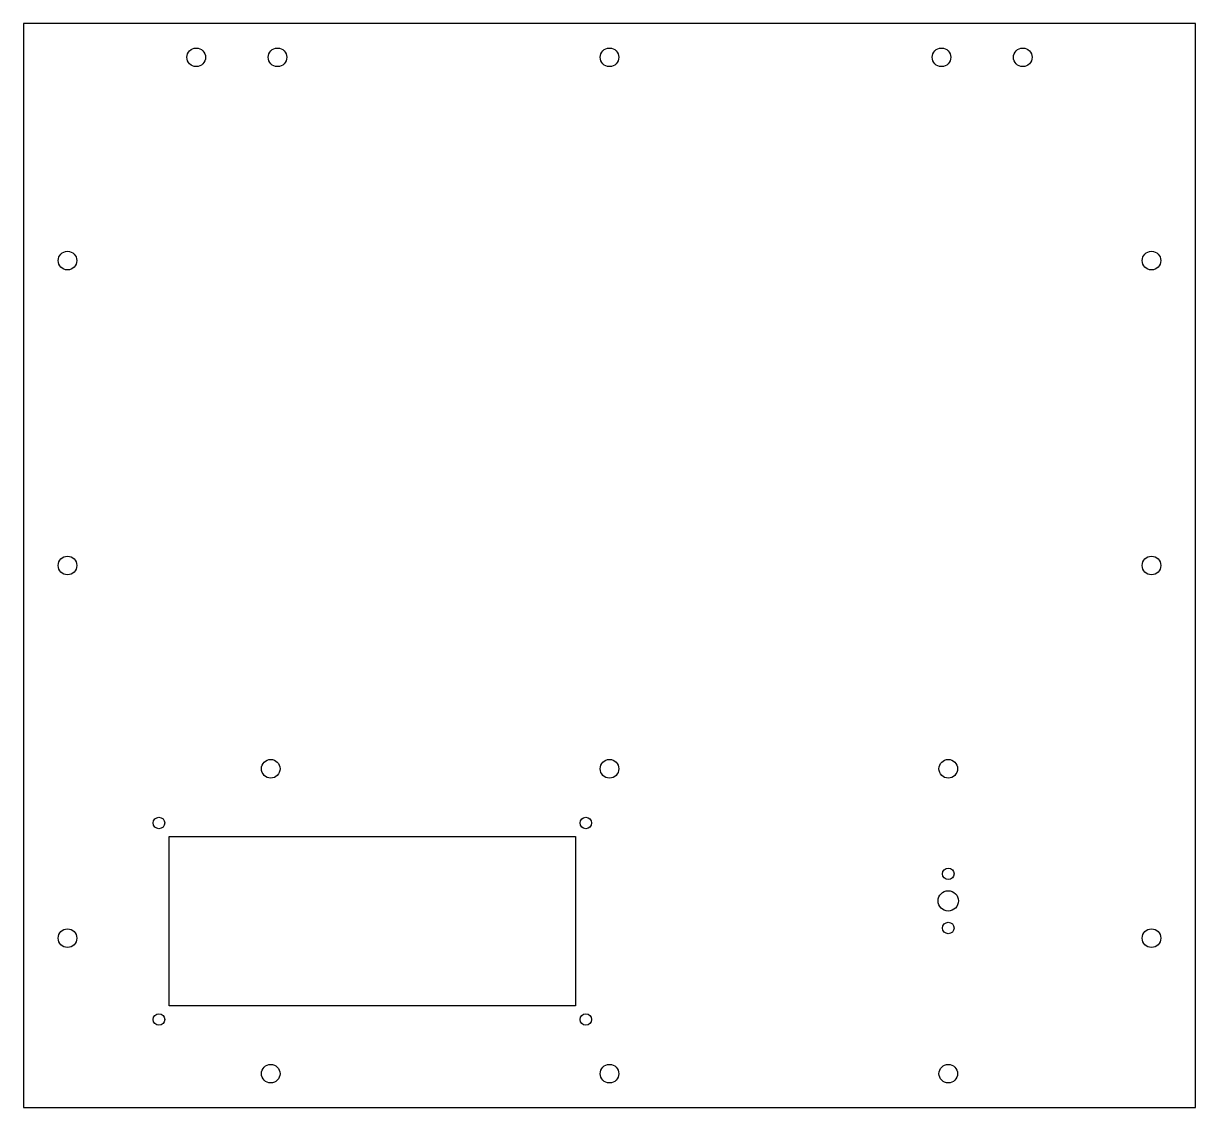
# Model space of a CAD drawing. Header units: millimetres. Extents: x -173 to 173, y 0 to 320.
import ezdxf

# ---------------------------------------------------------------- set-up
doc = ezdxf.new("R2010")
doc.units = ezdxf.units.MM
doc.layers.add('kontur', color=7, linetype='Continuous')

msp = doc.modelspace()

# ---------------------------------------------------------------- linework, layer by layer
at = {"layer": 'kontur'}
for p, q in [((-173, 320), (-173, 0)), ((173, 320), (-173, 320)), ((173, 0), (173, 320)), ((-130, 30), (-130, 80)), ((-130, 80), (-10, 80)), ((-10, 80), (-10, 30)), ((-10, 30), (-130, 30)), ((-173, 0), (173, 0))]:
    msp.add_line(p, q, dxfattribs=at)
for centre, radius in [((-122, 310), 2.75), ((-98, 310), 2.75), ((0, 310), 2.75), ((98, 310), 2.75), ((122, 310), 2.75), ((-160, 250), 2.75), ((160, 250), 2.75), ((-160, 160), 2.75), ((160, 160), 2.75), ((-100, 100), 2.75), ((0, 100), 2.75), ((100, 100), 2.75), ((-133, 84), 1.7), ((-7, 84), 1.7), ((100, 69), 1.7), ((100, 61), 3), ((-160, 50), 2.75), ((100, 53), 1.7), ((160, 50), 2.75), ((-133, 26), 1.7), ((-7, 26), 1.7), ((-100, 10), 2.75), ((0, 10), 2.75), ((100, 10), 2.75)]:
    msp.add_circle(centre, radius, dxfattribs=at)

doc.saveas('drawing.dxf')
